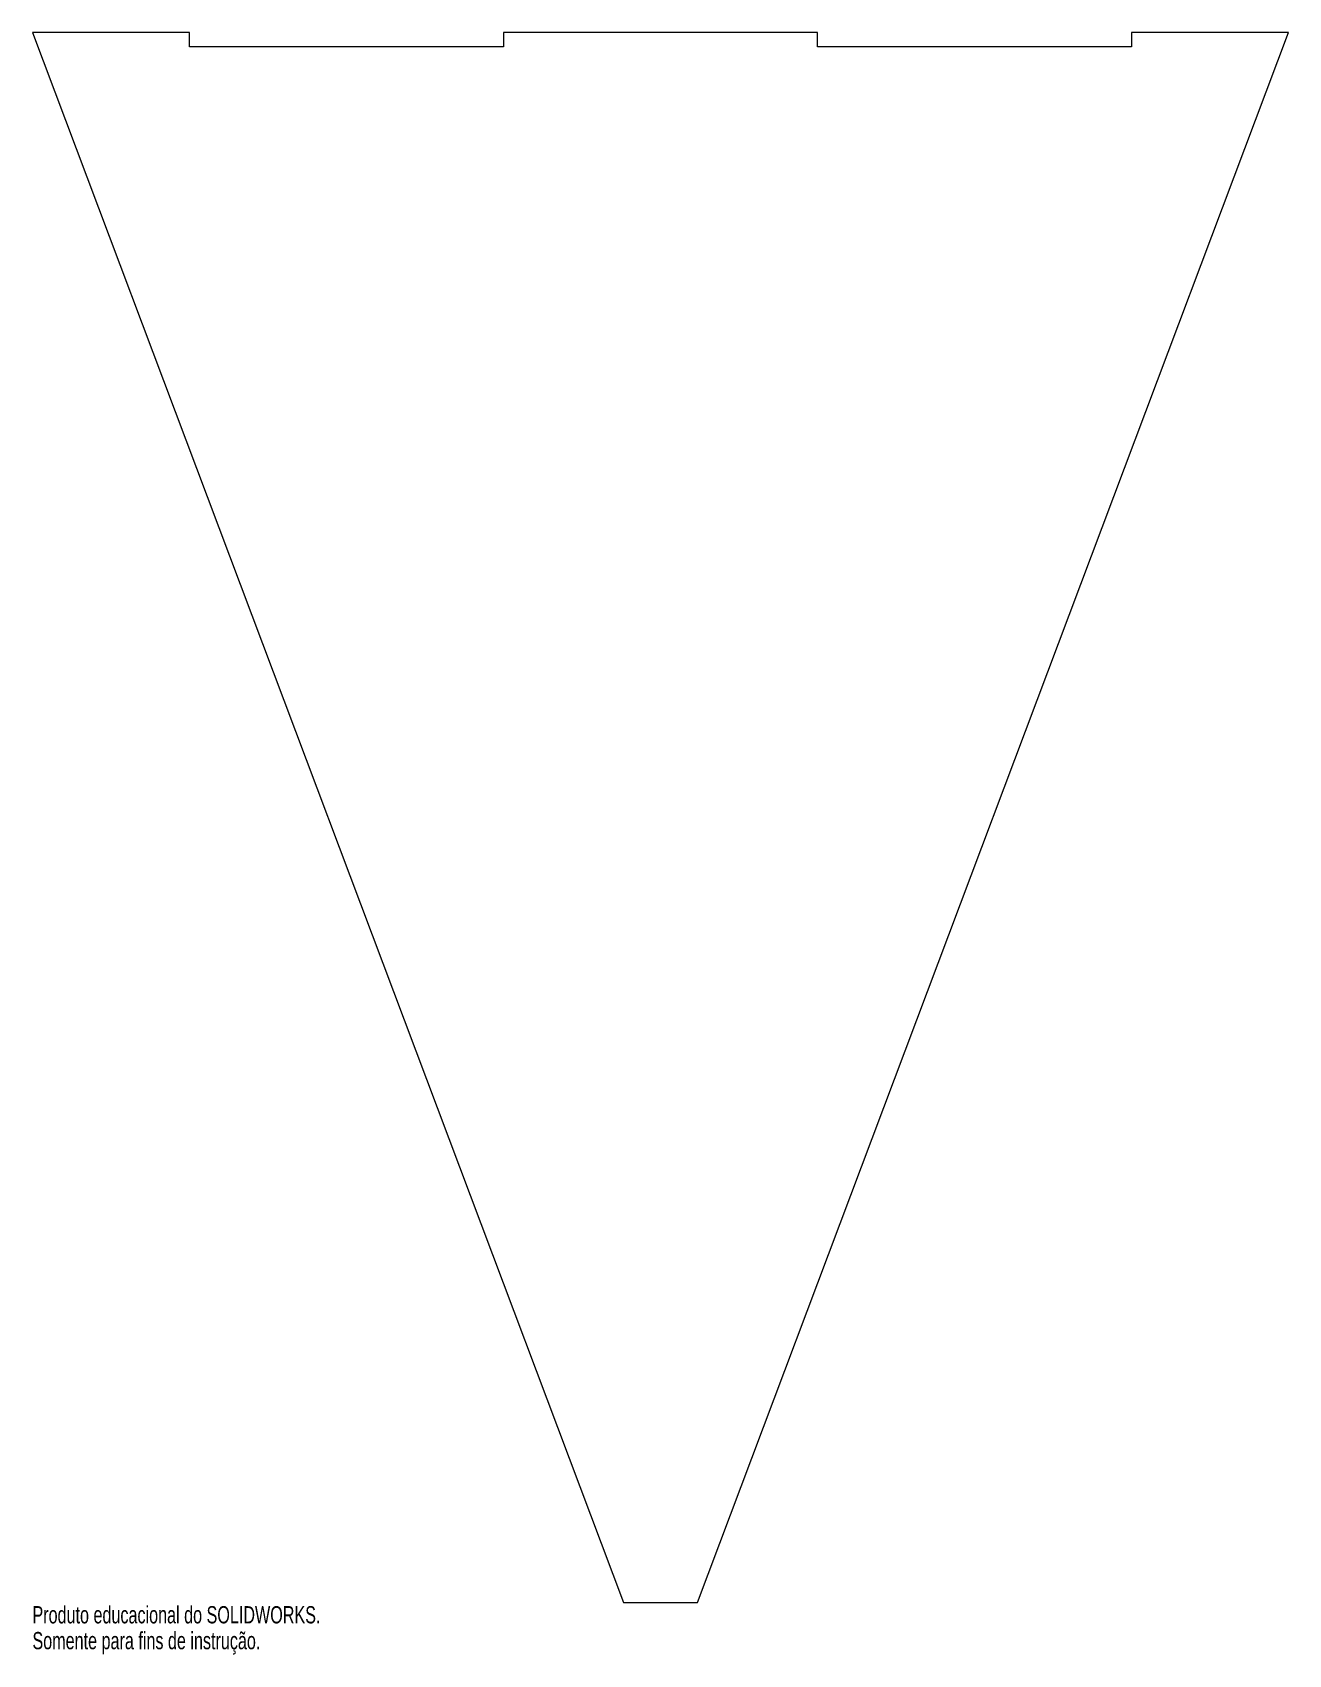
# Model space of a CAD drawing. Header units: millimetres. Extents: x -176 to 176, y -15 to 440.
import ezdxf

# ---------------------------------------------------------------- set-up
doc = ezdxf.new("R2010")
doc.units = ezdxf.units.MM
doc.styles.add('SLDTEXTSTYLE0', font='TXT', dxfattribs={"width": 0.7})

msp = doc.modelspace()

# ---------------------------------------------------------------- linework, layer by layer
at = {"color": 7, "linetype": 'Continuous', "lineweight": 15}
for p, q in [((-132.03, 440.22), (-176.04, 440.22)), ((-176.04, 440.22), (-10.36, 0)), ((-132.03, 436.22), (-132.03, 440.22)), ((44.01, 440.22), (-44.01, 440.22)), ((-44.01, 440.22), (-44.01, 436.22)), ((10.36, 0), (176.04, 440.22)), ((44.01, 436.22), (44.01, 440.22)), ((176.04, 440.22), (132.03, 440.22)), ((132.03, 440.22), (132.03, 436.22)), ((-44.01, 436.22), (-132.03, 436.22)), ((132.03, 436.22), (44.01, 436.22)), ((-10.36, 0), (10.36, 0))]:
    msp.add_line(p, q, dxfattribs=at)

# ---------------------------------------------------------------- texts
at = {"color": 7, "linetype": 'Continuous', "char_height": 4.8336, "attachment_point": 1, "style": 'SLDTEXTSTYLE0'}
for s, insert in [('Produto educacional do SOLIDWORKS.', (-176.04, -1.02)), ('Somente para fins de instrução.', (-176.04, -8.27))]:
    msp.add_mtext(s, dxfattribs=dict(at, insert=insert))

doc.saveas('drawing.dxf')
